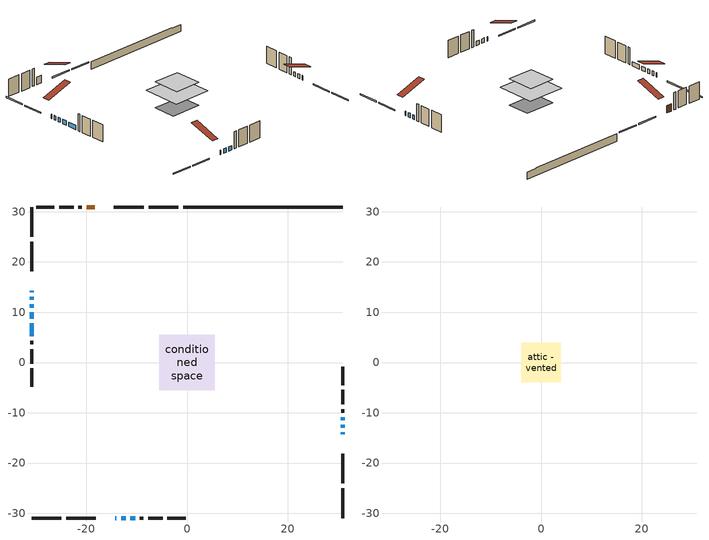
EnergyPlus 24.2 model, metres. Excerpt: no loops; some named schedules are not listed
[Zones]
conditioned space
 floor adiabatic (AdiabaticFloorConstruction): -5.54,-5.54 -5.54,5.54 5.54,5.54 5.54,-5.54 z3.05
 floor foundation (Slab1 construction): -4.57,-3.35 -4.57,3.35 4.57,3.35 4.57,-3.35 z-1.52
 wall outside (RimJoist1 construction): -1.71,30.92 -7.65,30.92 / -30.92,-30.92 -24.98,-30.92 / -30.92,30.92 -30.92,24.98 / 30.92,-30.92 30.92,-24.98 z0.61:0.91
 wall outside (RimJoist2 construction): -8.58,30.92 -14.52,30.92 / -24.05,-30.92 -18.1,-30.92 / -30.92,24.05 -30.92,18.1 / 30.92,-24.05 30.92,-18.1 z0.61:0.91
 wall outside (AdiabaticWallConstruction 1): -18.39,30.92 -19.96,30.92 z0.61:2.64
 wall outside (AdiabaticWallConstruction): 30.92,-14.24 30.92,-13.92 / -14.24,-30.92 -14.04,-30.92 / -30.92,14.24 -30.92,14 / 30.92,-12.99 30.92,-12.4 / -13.12,-30.92 -12.16,-30.92 / -30.92,13.07 -30.92,12.48 / -30.92,11.55 -30.92,10.88 / 30.92,-11.47 30.92,-10.88 / -11.24,-30.92 -10.28,-30.92 / -30.92,9.96 -30.92,8.69 / -30.92,7.76 -30.92,5.22 z0.61:1.83
 wall outside (Wall1 construction): -20.89,30.92 -21.58,30.92 / -9.36,-30.92 -8.66,-30.92 / -30.92,4.29 -30.92,3.59 / 30.92,-9.95 30.92,-9.26 z0.61:5.49
 wall outside (Wall2 construction): -22.51,30.92 -25.43,30.92 / -7.73,-30.92 -4.81,-30.92 / -30.92,2.67 -30.92,-0.26 / 30.92,-8.33 30.92,-5.41 z0.61:5.49
 wall outside (Wall3 construction): -26.36,30.92 -29.99,30.92 / -3.88,-30.92 -0.25,-30.92 / -30.92,-1.19 -30.92,-4.82 / 30.92,-4.48 30.92,-0.84 z0.61:5.49
 wall foundation (FoundationWall1 construction): -0.78,30.92,-1.52 -0.78,30.92,0.61 27.75,30.92,0.61 27.75,30.92,0.45 30.92,30.92,0.45 30.92,30.92,-1.52
 window (WindowConstruction 8): 30.92,-14.24 30.92,-13.92 z0.61:1.83
 window (WindowConstruction 9): -14.24,-30.92 -14.05,-30.92 z0.61:1.83
 window (WindowConstruction 10): -30.92,14.24 -30.92,14 z0.61:1.83
 window (WindowConstruction): 30.92,-12.99 30.92,-12.4 z0.61:1.83
 window (WindowConstruction 1): -13.12,-30.92 -12.17,-30.92 z0.61:1.83
 window (WindowConstruction 2): -30.92,13.07 -30.92,12.48 z0.61:1.83
 window (WindowConstruction 3): -30.92,11.55 -30.92,10.88 z0.61:1.83
 window (WindowConstruction 4): 30.92,-11.47 30.92,-10.88 z0.61:1.83
 window (WindowConstruction 5): -11.24,-30.92 -10.28,-30.92 z0.61:1.83
 window (WindowConstruction 6): -30.92,9.95 -30.92,8.69 z0.61:1.83
 window (WindowConstruction 7): -30.92,7.76 -30.92,5.22 z0.61:1.83
 door (Door): -18.39,30.92 -19.96,30.92 z0.61:2.64
 ceiling adiabatic (AdiabaticFloorConstruction): 5.54,-5.54 5.54,5.54 -5.54,5.54 -5.54,-5.54 z3.05
attic - vented
 floor to conditioned space (Floor1 construction Reversed): -3.92,-3.92 -3.92,3.92 3.92,3.92 3.92,-3.92 z5.49
 roof outside (Roof1 construction): -17.46,30.92,5.49 -17.46,23.29,8.03 -15.45,23.29,8.03 -15.45,30.92,5.49; -15.17,-30.92,5.49 -15.17,-23.29,8.03 -17.18,-23.29,8.03 -17.18,-30.92,5.49; -30.92,15.17,5.49 -23.29,15.17,8.03 -23.29,17.18,8.03 -30.92,17.18,5.49; 30.92,-15.17,5.49 23.29,-15.17,8.03 23.29,-17.18,8.03 30.92,-17.18,5.49
[Building]
Building 1: Terrain=Suburbs
[Site:Location]
Toronto City Centre_ON: Latitude {deg}=43.63; Longitude {deg}=-79.39; Time Zone {hr}=-5; Elevation {m}=77; Keep Site Location Information=Yes
[Site:GroundTemperature:Shallow]
5.01852, 3.26908, 3.12898, 3.95918, 7.29196, 10.6092, 13.4851, 15.3069, 15.4617, 13.9799, 11.1774, 7.9619
[Site:WaterMainsTemperature]
Calculation Method=Schedule; Temperature Schedule=mains temperature schedule
[Material] Roughness=Rough; Thermal Absorptance=0.9
Name | Thickness {m} | Conductivity {W/m-K} | Density {kg/m3} | Specific Heat {J/kg-K} | Solar Absorptance | Visible Absorptance
asphalt or fiberglass shingles | 0.00635 | 0.162714 | 1121.4 | 1465.45 | 0.4 | 0.4
ceiling loosefill ins | 0.169333 | 0.0480833 | 16.02 | 1046.75 | 0.7 | 0.7
ceiling stud and cavity | 0.1397 | 0.213271 | 65.682 | 1177.47 | 0.7 | 0.7
concrete 4.0 in. | 0.1016 | 1.803125 | 2242.8 | 837.4 | 0.7 | 0.7
concrete 8.0 in. | 0.2032 | 1.803125 | 2242.8 | 837.4 | 0.7 | 0.7
door material | 0.04445 | 0.053851 | 512.64 | 1214.23 | 0.7 | 0.7
exterior vertical ins | 0.0454343 | 0.029427 | 32.04 | 1214.23 | 0.7 | 0.7
floor covering | 0.0127 | 0.0433444 | 54.468 | 1339.84 | 0.6 | 0.6
floor rigid ins; wall rigid ins | 0.512978 | 0.029427 | 32.04 | 1214.23 | 0.7 | 0.7
floor stud and cavity | 0.1397 | 1.75129 | 37.0049 | 1207.88 | 0.7 | 0.7
furniture material conditioned space 1 | 0.1524 | 0.115458 | 640.8 | 1214.23 | 0.6 | 0.6
gypsum board | 0.0127 | 0.160291 | 801 | 837.4 | 0.6 | 0.6
gypsum board 1 | 0.0127 | 0.160291 | 801 | 837.4 | 0.7 | 0.7
osb sheathing 0.5 in. | 0.0127 | 0.115458 | 512.64 | 1214.23 | 0.7 | 0.7
osb sheathing 0.75 in. | 0.01905 | 0.115458 | 512.64 | 1214.23 | 0.7 | 0.7
osb sheathing 2.0 in. | 0.0508 | 0.115458 | 512.64 | 1214.23 | 0.7 | 0.7
rim joist rigid ins | 0.051816 | 0.029427 | 32.04 | 1214.23 | 0.7 | 0.7
rim joist stud and cavity | 0.0508 | 0.0451784 | 125.044 | 1163.47 | 0.6 | 0.6
rim joist stud and cavity 1 | 0.0508 | 0.040317 | 125.044 | 1163.47 | 0.6 | 0.6
wall stud and cavity | 0.1397 | 0.0826441 | 139.0536 | 1170.24 | 0.7 | 0.7
wall stud and cavity 1 | 0.1397 | 0.0817921 | 139.0536 | 1170.24 | 0.7 | 0.7
wall stud and cavity 2 | 0.1397 | 0.0813726 | 139.0536 | 1170.24 | 0.7 | 0.7
wall stud and cavity 3 | 0.0889 | 0.380278 | 52.3479 | 1209.89 | 0.7 | 0.7
wall stud and cavity 4 | 0.0889 | 0.391764 | 83.0341 | 1211.67 | 0.7 | 0.7
wood siding | 0.0254 | 0.102417 | 544.68 | 1172.36 | 0.4 | 0.4
wood siding 1; wood siding 2; wood siding 3 | 0.0254 | 0.102417 | 544.68 | 1172.36 | 0.7 | 0.7
[WindowMaterial:SimpleGlazingSystem]
Name | U-Factor {W/m2-K} | Solar Heat Gain Coefficient
WindowMaterial | 3.27507 | 0.5
WindowMaterial 1 | 3.28699 | 0.54
WindowMaterial 2 | 3.27734 | 0.51
WindowMaterial 3 | 3.30119 | 0.67
WindowMaterial 4 | 3.28927 | 0.62
WindowMaterial 5 | 6.83007 | 0.72
WindowMaterial 6 | 3.20069 | 0.32
WindowMaterial 7 | 3.22681 | 0.36
[Construction]
AdiabaticFloorConstruction: floor stud and cavity, floor rigid ins, osb sheathing 0.75 in., floor covering
AdiabaticWallConstruction: wood siding 2, wall rigid ins, wall stud and cavity 3, gypsum board
AdiabaticWallConstruction 1: wood siding 3, wall rigid ins, wall stud and cavity 3, gypsum board
Door: door material
Floor1 construction Reversed: gypsum board, ceiling stud and cavity, ceiling loosefill ins
FoundationWall1 construction: concrete 8.0 in., gypsum board 1
furniture construction conditioned space 1: furniture material conditioned space 1
PartitionWallConstruction: gypsum board, wall stud and cavity 4, gypsum board
RimJoist1 construction: wood siding 1, osb sheathing 2.0 in., rim joist stud and cavity
RimJoist2 construction: wood siding 1, rim joist rigid ins, osb sheathing 2.0 in., rim joist stud and cavity 1
Roof1 construction: asphalt or fiberglass shingles
Slab1 construction: concrete 4.0 in.
Wall1 construction: wood siding, osb sheathing 0.5 in., wall stud and cavity, gypsum board
Wall2 construction: wood siding, osb sheathing 0.5 in., wall stud and cavity 1, gypsum board
Wall3 construction: wood siding, osb sheathing 0.5 in., wall stud and cavity 2, gypsum board
WindowConstruction; WindowConstruction 2; WindowConstruction 4: WindowMaterial
WindowConstruction 1; WindowConstruction 5: WindowMaterial 1
WindowConstruction 10: WindowMaterial 7
WindowConstruction 3: WindowMaterial 2
WindowConstruction 6: WindowMaterial 3
WindowConstruction 7: WindowMaterial 4
WindowConstruction 8: WindowMaterial 5
WindowConstruction 9: WindowMaterial 6
[Zone] Multiplier=1; Part of Total Floor Area=Yes
Name | Volume {m3}
attic - vented | 25.3077
conditioned space | 459.8
[Space]
Name | Zone | Volume {m3}
attic - vented 1 | attic - vented | 25.3077
conditioned space 1 | conditioned space | 459.8
[ZoneInfiltration:EffectiveLeakageArea]
infil attic - vented 1: Zone or Space=attic - vented 1; Schedule=Always On Discrete; Effective Air Leakage Area {cm2}=2581.89; Stack Coefficient=0.000176793; Wind Coefficient=8.98363e-06
[ZoneMixing]
whole house fan mix: Zone or Space=attic - vented; Schedule=Always On Continuous; Design Flow Rate Calculation Method=Flow/Zone; Design Flow Rate {m3/s}=0; Source Zone or Space=conditioned space
[SurfaceProperty:ExposedFoundationPerimeter]
Slab1: Exposed Perimeter Calculation Method=TotalExposedPerimeter; Total Exposed Perimeter {m}=31.699
[InternalMass] Zone or ZoneList=conditioned space; Space or SpaceList=conditioned space 1
Name | Construction | Surface Area {m2}
furniture mass conditioned space 1 | furniture construction conditioned space 1 | 73.5642
partition wall mass | PartitionWallConstruction | 183.91
[Lights]
interior lighting: Zone or ZoneList or Space or SpaceList=conditioned space 1; Schedule=interior lighting schedule; Design Level Calculation Method=LightingLevel; Lighting Level {W}=343.2; Return Air Fraction=0; Fraction Radiant=0.6; Fraction Visible=0.2; Fraction Replaceable=1
[People]
occupants: Zone or ZoneList or Space or SpaceList=conditioned space 1; Number of People Schedule=occupants schedule; Number of People Calculation Method=People; Number of People=3; Fraction Radiant=0.314171; Sensible Heat Fraction=0.56303; Activity Level Schedule=occupants activity schedule; Carbon Dioxide Generation Rate {m3/s-W}=0; Enable ASHRAE 55 Comfort Warnings=No; Mean Radiant Temperature Calculation Type=EnclosureAveraged
[ElectricEquipment] Zone or ZoneList or Space or SpaceList=conditioned space 1; Design Level Calculation Method=EquipmentLevel
Name | Schedule | Design Level {W} | Fraction Latent | Fraction Radiant | Fraction Lost
clothes dryer | clothes dryer schedule | 140.772 | 0.015 | 0.081 | 0.85
clothes washer | clothes washer schedule | 32.1985 | 0.03 | 0.162 | 0.7
cooking range | cooking range schedule | 215.147 | 0.08 | 0.432 | 0.2
dishwasher | dishwasher schedule | 66.8632 | 0.3 | 0.18 | 0.4
fridge | fridge schedule | 72.9452 | 0 | 0.6 | 0
mech vent bath fan 0 | mech vent bath fan 0 schedule | 50.2 | 0 | 0 | 1
mech vent bath fan 1 | mech vent bath fan 1 schedule | 50.2 | 0 | 0 | 1
mech vent house fan | mech vent house fan schedule | 0 | 0 | 0 | 1
mech vent house fan cfis | mech vent house fan cfis schedule | 0 | 0 | 0 | 0
mech vent range fan 0 | mech vent range fan 0 schedule | 57 | 0 | 0 | 1
misc plug loads | misc plug loads schedule | 494.7 | 0.045 | 0.513 | 0.1
whole house fan | Always On Discrete | 0 | 0 | 0 | 1
[OtherEquipment] Zone or ZoneList or Space or SpaceList=conditioned space 1; Design Level Calculation Method=EquipmentLevel
Name | Fuel Type | Schedule | Design Level {W} | Fraction Latent | Fraction Radiant | Fraction Lost
clothes dryer 1 | Electricity | clothes dryer schedule | 0 | 0.015 | 0.081 | 0.85
cooking range 1 | Electricity | cooking range schedule | 0 | 0.08 | 0.432 | 0.2
general water use latent | None | general water use schedule | 62.594 | 1 | 0 | 0
general water use sensible | None | general water use schedule | -61.6891 | 0 | 0.6 | 0
mech vent house fan latent load | None | Always On Discrete | 0 | 1 | 0 | 0
mech vent house fan sensible load | None | Always On Discrete | 0 | 0 | 0 | 0
water heater energy adjustment1 | NaturalGas | Always On Discrete | 0.01 | 0 | 0 | 1
[ZoneInfiltration:DesignFlowRate] Zone or ZoneList or Space or SpaceList=conditioned space 1; Schedule=Always On Discrete; Design Flow Rate Calculation Method=Flow/Zone; Design Flow Rate {m3/s}=0
infil flow; natural vent flow; whole house fan flow
[AvailabilityManager:Scheduled]
central ac and furnace airloop Availability Manager: Schedule=Always On Discrete
[Foundation:Kiva]
Foundation Kiva 1: Initial Indoor Air Temperature {C}=18; Wall Height Above Grade {m}=0.609996; Wall Depth Below Slab {m}=0.2032; Custom Block Material Name 1=exterior vertical ins; Custom Block Depth 1 {m}=2.13; Custom Block X Position 1 {m}=0.2159; Custom Block Z Position 1 {m}=0
[Foundation:Kiva:Settings]
Soil Conductivity {W/m-K}=0.849921; Soil Density {kg/m3}=1842.3; Soil Specific Heat {J/kg-K}=418.7; Ground Solar Absorptivity=0.9; Ground Thermal Absorptivity=0.9; Ground Surface Roughness {m}=0.03; Far-Field Width {m}=40; Deep-Ground Boundary Condition=ZeroFlux; Deep-Ground Depth {m}=40; Minimum Cell Dimension {m}=0.2; Maximum Cell Growth Coefficient=3; Simulation Timestep=Timestep
[Exterior:Lights]
exterior lighting: Schedule=exterior lighting schedule; Design Level {W}=75.6
[EnergyManagementSystem:GlobalVariable]
central_ac_and_furnace_airloop_Fan_RTF
infil_program_Qfan
infil_program_Qinf
natural_vent_program_Qnv
natural_vent_program_Qwhf
[EnergyManagementSystem:Sensor]
Name | Output:Variable or Output:Meter Index Key | Output:Variable or Output:Meter
airflow_gain | infil flow | Infiltration Sensible Heat Gain Energy
airflow_gain_1 | natural vent flow | Infiltration Sensible Heat Gain Energy
airflow_gain_2 | whole house fan flow | Infiltration Sensible Heat Gain Energy
airflow_loss | infil flow | Infiltration Sensible Heat Loss Energy
airflow_loss_1 | natural vent flow | Infiltration Sensible Heat Loss Energy
airflow_loss_2 | whole house fan flow | Infiltration Sensible Heat Loss Energy
clg_load_cond |  | Cooling:EnergyTransfer:Zone:CONDITIONED SPACE
clg_sp_s; clg_sp_s_1 | cooling setpoint | Schedule Value
clothes_dryer_exhaust_0_sch_s | clothes dryer exhaust 0 schedule | Schedule Value
cool_season | cooling season schedule | Schedule Value
htg_load_cond |  | Heating:EnergyTransfer:Zone:CONDITIONED SPACE
htg_sp_s; htg_sp_s_1 | heating setpoint | Schedule Value
ig_ee_conv | clothes dryer | Electric Equipment Convective Heating Energy
ig_ee_conv_2 | cooking range | Electric Equipment Convective Heating Energy
ig_ee_conv_4 | fridge | Electric Equipment Convective Heating Energy
ig_ee_conv_5 | misc plug loads | Electric Equipment Convective Heating Energy
ig_ee_conv_6 | whole house fan | Electric Equipment Convective Heating Energy
ig_ee_rad | clothes dryer | Electric Equipment Radiant Heating Energy
ig_ee_rad_2 | cooking range | Electric Equipment Radiant Heating Energy
ig_ee_rad_4 | fridge | Electric Equipment Radiant Heating Energy
ig_ee_rad_5 | misc plug loads | Electric Equipment Radiant Heating Energy
ig_ee_rad_6 | whole house fan | Electric Equipment Radiant Heating Energy
ig_lgt_conv | interior lighting | Lights Convective Heating Energy
ig_lgt_rad | interior lighting | Lights Radiant Heating Energy
ig_lgt_vis | interior lighting | Lights Visible Radiation Heating Energy
ig_oe_conv | clothes dryer 1 | Other Equipment Convective Heating Energy
ig_oe_conv_1 | cooking range 1 | Other Equipment Convective Heating Energy
ig_oe_conv_2 | general water use latent | Other Equipment Convective Heating Energy
ig_oe_conv_3 | general water use sensible | Other Equipment Convective Heating Energy
ig_oe_conv_4 | water heater energy adjustment1 | Other Equipment Convective Heating Energy
ig_oe_rad | clothes dryer 1 | Other Equipment Radiant Heating Energy
ig_oe_rad_1 | cooking range 1 | Other Equipment Radiant Heating Energy
ig_oe_rad_2 | general water use latent | Other Equipment Radiant Heating Energy
ig_oe_rad_3 | general water use sensible | Other Equipment Radiant Heating Energy
ig_oe_rad_4 | water heater energy adjustment1 | Other Equipment Radiant Heating Energy
ig_ppl_conv | occupants | People Convective Heating Energy
ig_ppl_rad | occupants | People Radiant Heating Energy
im_conv | furniture mass conditioned space 1 | Surface Inside Face Convection Heat Gain Energy
im_conv_1 | partition wall mass | Surface Inside Face Convection Heat Gain Energy
im_ig | furniture mass conditioned space 1 | Surface Inside Face Internal Gains Radiation Heat Gain Energy
im_ig_1 | partition wall mass | Surface Inside Face Internal Gains Radiation Heat Gain Energy
im_lgt | furniture mass conditioned space 1 | Surface Inside Face Lights Radiation Heat Gain Energy
im_lgt_1 | partition wall mass | Surface Inside Face Lights Radiation Heat Gain Energy
im_sol | furniture mass conditioned space 1 | Surface Inside Face Solar Radiation Heat Gain Energy
im_sol_1 | partition wall mass | Surface Inside Face Solar Radiation Heat Gain Energy
im_surf | furniture mass conditioned space 1 | Surface Inside Face Net Surface Thermal Radiation Heat Gain Energy
im_surf_1 | partition wall mass | Surface Inside Face Net Surface Thermal Radiation Heat Gain Energy
mech_vent_bath_fan_0_sch_s | mech vent bath fan 0 schedule | Schedule Value
mech_vent_bath_fan_1_sch_s | mech vent bath fan 1 schedule | Schedule Value
mech_vent_range_fan_0_sch_s | mech vent range fan 0 schedule | Schedule Value
mv_conv | mech vent bath fan 0 | Electric Equipment Convective Heating Energy
mv_conv_1 | mech vent bath fan 1 | Electric Equipment Convective Heating Energy
mv_conv_2 | mech vent house fan | Electric Equipment Convective Heating Energy
mv_conv_3 | mech vent house fan cfis | Electric Equipment Convective Heating Energy
mv_conv_4 | mech vent range fan 0 | Electric Equipment Convective Heating Energy
mv_conv_5 | mech vent house fan latent load | Other Equipment Convective Heating Energy
mv_conv_6 | mech vent house fan sensible load | Other Equipment Convective Heating Energy
mv_rad | mech vent bath fan 0 | Electric Equipment Radiant Heating Energy
mv_rad_1 | mech vent bath fan 1 | Electric Equipment Radiant Heating Energy
mv_rad_2 | mech vent house fan | Electric Equipment Radiant Heating Energy
mv_rad_3 | mech vent house fan cfis | Electric Equipment Radiant Heating Energy
mv_rad_4 | mech vent range fan 0 | Electric Equipment Radiant Heating Energy
mv_rad_5 | mech vent house fan latent load | Other Equipment Radiant Heating Energy
mv_rad_6 | mech vent house fan sensible load | Other Equipment Radiant Heating Energy
natural_vent_s | natural vent schedule | Schedule Value
out_pb_s |  | Site Outdoor Air Barometric Pressure
out_wt_s |  | Site Outdoor Air Humidity Ratio
site_vw_s |  | Site Wind Speed
ss_back_out | Window1 | Surface Window Shortwave from Zone Back Out Window Heat Transfer Rate
ss_back_out_1 | Window10 | Surface Window Shortwave from Zone Back Out Window Heat Transfer Rate
ss_back_out_10 | Window9 | Surface Window Shortwave from Zone Back Out Window Heat Transfer Rate
ss_back_out_2 | Window11 | Surface Window Shortwave from Zone Back Out Window Heat Transfer Rate
ss_back_out_3 | Window2 | Surface Window Shortwave from Zone Back Out Window Heat Transfer Rate
ss_back_out_4 | Window3 | Surface Window Shortwave from Zone Back Out Window Heat Transfer Rate
ss_back_out_5 | Window4 | Surface Window Shortwave from Zone Back Out Window Heat Transfer Rate
ss_back_out_6 | Window5 | Surface Window Shortwave from Zone Back Out Window Heat Transfer Rate
ss_back_out_7 | Window6 | Surface Window Shortwave from Zone Back Out Window Heat Transfer Rate
ss_back_out_8 | Window7 | Surface Window Shortwave from Zone Back Out Window Heat Transfer Rate
ss_back_out_9 | Window8 | Surface Window Shortwave from Zone Back Out Window Heat Transfer Rate
ss_conv | Door1 | Surface Inside Face Convection Heat Gain Energy
ss_conv_1 | Window1 | Surface Inside Face Convection Heat Gain Energy
ss_conv_10 | Window8 | Surface Inside Face Convection Heat Gain Energy
ss_conv_11 | Window9 | Surface Inside Face Convection Heat Gain Energy
ss_conv_2 | Window10 | Surface Inside Face Convection Heat Gain Energy
ss_conv_3 | Window11 | Surface Inside Face Convection Heat Gain Energy
ss_conv_4 | Window2 | Surface Inside Face Convection Heat Gain Energy
ss_conv_5 | Window3 | Surface Inside Face Convection Heat Gain Energy
ss_conv_6 | Window4 | Surface Inside Face Convection Heat Gain Energy
ss_conv_7 | Window5 | Surface Inside Face Convection Heat Gain Energy
ss_conv_8 | Window6 | Surface Inside Face Convection Heat Gain Energy
ss_conv_9 | Window7 | Surface Inside Face Convection Heat Gain Energy
ss_ig | Door1 | Surface Inside Face Internal Gains Radiation Heat Gain Energy
ss_ig_1 | Window1 | Surface Inside Face Internal Gains Radiation Heat Gain Energy
ss_ig_10 | Window8 | Surface Inside Face Internal Gains Radiation Heat Gain Energy
ss_ig_11 | Window9 | Surface Inside Face Internal Gains Radiation Heat Gain Energy
ss_ig_2 | Window10 | Surface Inside Face Internal Gains Radiation Heat Gain Energy
ss_ig_3 | Window11 | Surface Inside Face Internal Gains Radiation Heat Gain Energy
ss_ig_4 | Window2 | Surface Inside Face Internal Gains Radiation Heat Gain Energy
ss_ig_5 | Window3 | Surface Inside Face Internal Gains Radiation Heat Gain Energy
ss_ig_6 | Window4 | Surface Inside Face Internal Gains Radiation Heat Gain Energy
ss_ig_7 | Window5 | Surface Inside Face Internal Gains Radiation Heat Gain Energy
ss_ig_8 | Window6 | Surface Inside Face Internal Gains Radiation Heat Gain Energy
ss_ig_9 | Window7 | Surface Inside Face Internal Gains Radiation Heat Gain Energy
ss_lgt | Door1 | Surface Inside Face Lights Radiation Heat Gain Energy
ss_sol | Door1 | Surface Inside Face Solar Radiation Heat Gain Energy
ss_surf | Door1 | Surface Inside Face Net Surface Thermal Radiation Heat Gain Energy
ss_surf_1 | Window1 | Surface Inside Face Net Surface Thermal Radiation Heat Gain Energy
ss_surf_10 | Window8 | Surface Inside Face Net Surface Thermal Radiation Heat Gain Energy
ss_surf_11 | Window9 | Surface Inside Face Net Surface Thermal Radiation Heat Gain Energy
ss_surf_2 | Window10 | Surface Inside Face Net Surface Thermal Radiation Heat Gain Energy
ss_surf_3 | Window11 | Surface Inside Face Net Surface Thermal Radiation Heat Gain Energy
ss_surf_4 | Window2 | Surface Inside Face Net Surface Thermal Radiation Heat Gain Energy
ss_surf_5 | Window3 | Surface Inside Face Net Surface Thermal Radiation Heat Gain Energy
ss_surf_6 | Window4 | Surface Inside Face Net Surface Thermal Radiation Heat Gain Energy
ss_surf_7 | Window5 | Surface Inside Face Net Surface Thermal Radiation Heat Gain Energy
ss_surf_8 | Window6 | Surface Inside Face Net Surface Thermal Radiation Heat Gain Energy
ss_surf_9 | Window7 | Surface Inside Face Net Surface Thermal Radiation Heat Gain Energy
ss_trans_in | Window1 | Surface Window Transmitted Solar Radiation Rate
ss_trans_in_1 | Window10 | Surface Window Transmitted Solar Radiation Rate
ss_trans_in_10 | Window9 | Surface Window Transmitted Solar Radiation Rate
ss_trans_in_2 | Window11 | Surface Window Transmitted Solar Radiation Rate
ss_trans_in_3 | Window2 | Surface Window Transmitted Solar Radiation Rate
ss_trans_in_4 | Window3 | Surface Window Transmitted Solar Radiation Rate
ss_trans_in_5 | Window4 | Surface Window Transmitted Solar Radiation Rate
ss_trans_in_6 | Window5 | Surface Window Transmitted Solar Radiation Rate
ss_trans_in_7 | Window6 | Surface Window Transmitted Solar Radiation Rate
ss_trans_in_8 | Window7 | Surface Window Transmitted Solar Radiation Rate
ss_trans_in_9 | Window8 | Surface Window Transmitted Solar Radiation Rate
ss_trans_out | Window1 | Surface Inside Face Initial Transmitted Diffuse Transmitted Out Window Solar Radiation Rate
ss_trans_out_1 | Window10 | Surface Inside Face Initial Transmitted Diffuse Transmitted Out Window Solar Radiation Rate
ss_trans_out_10 | Window9 | Surface Inside Face Initial Transmitted Diffuse Transmitted Out Window Solar Radiation Rate
ss_trans_out_2 | Window11 | Surface Inside Face Initial Transmitted Diffuse Transmitted Out Window Solar Radiation Rate
ss_trans_out_3 | Window2 | Surface Inside Face Initial Transmitted Diffuse Transmitted Out Window Solar Radiation Rate
ss_trans_out_4 | Window3 | Surface Inside Face Initial Transmitted Diffuse Transmitted Out Window Solar Radiation Rate
ss_trans_out_5 | Window4 | Surface Inside Face Initial Transmitted Diffuse Transmitted Out Window Solar Radiation Rate
ss_trans_out_6 | Window5 | Surface Inside Face Initial Transmitted Diffuse Transmitted Out Window Solar Radiation Rate
ss_trans_out_7 | Window6 | Surface Inside Face Initial Transmitted Diffuse Transmitted Out Window Solar Radiation Rate
ss_trans_out_8 | Window7 | Surface Inside Face Initial Transmitted Diffuse Transmitted Out Window Solar Radiation Rate
ss_trans_out_9 | Window8 | Surface Inside Face Initial Transmitted Diffuse Transmitted Out Window Solar Radiation Rate
s_conv | Floor1 | Surface Inside Face Convection Heat Gain Energy
s_conv_1 | FoundationWall1 | Surface Inside Face Convection Heat Gain Energy
s_conv_10 | RimJoist2:270 | Surface Inside Face Convection Heat Gain Energy
s_conv_11 | RimJoist2:90 | Surface Inside Face Convection Heat Gain Energy
s_conv_12 | Slab1 | Surface Inside Face Convection Heat Gain Energy
s_conv_13 | Wall1:0 | Surface Inside Face Convection Heat Gain Energy
s_conv_14 | Wall1:180 | Surface Inside Face Convection Heat Gain Energy
s_conv_15 | Wall1:270 | Surface Inside Face Convection Heat Gain Energy
s_conv_16 | Wall1:90 | Surface Inside Face Convection Heat Gain Energy
s_conv_17 | Wall2:0 | Surface Inside Face Convection Heat Gain Energy
s_conv_18 | Wall2:180 | Surface Inside Face Convection Heat Gain Energy
s_conv_19 | Wall2:270 | Surface Inside Face Convection Heat Gain Energy
s_conv_2 | inferred conditioned ceiling | Surface Inside Face Convection Heat Gain Energy
s_conv_20 | Wall2:90 | Surface Inside Face Convection Heat Gain Energy
s_conv_21 | Wall3:0 | Surface Inside Face Convection Heat Gain Energy
s_conv_22 | Wall3:180 | Surface Inside Face Convection Heat Gain Energy
s_conv_23 | Wall3:270 | Surface Inside Face Convection Heat Gain Energy
s_conv_24 | Wall3:90 | Surface Inside Face Convection Heat Gain Energy
s_conv_3 | inferred conditioned floor | Surface Inside Face Convection Heat Gain Energy
s_conv_4 | RimJoist1:0 | Surface Inside Face Convection Heat Gain Energy
s_conv_5 | RimJoist1:180 | Surface Inside Face Convection Heat Gain Energy
s_conv_6 | RimJoist1:270 | Surface Inside Face Convection Heat Gain Energy
s_conv_7 | RimJoist1:90 | Surface Inside Face Convection Heat Gain Energy
s_conv_8 | RimJoist2:0 | Surface Inside Face Convection Heat Gain Energy
s_conv_9 | RimJoist2:180 | Surface Inside Face Convection Heat Gain Energy
s_ig | Floor1 | Surface Inside Face Internal Gains Radiation Heat Gain Energy
